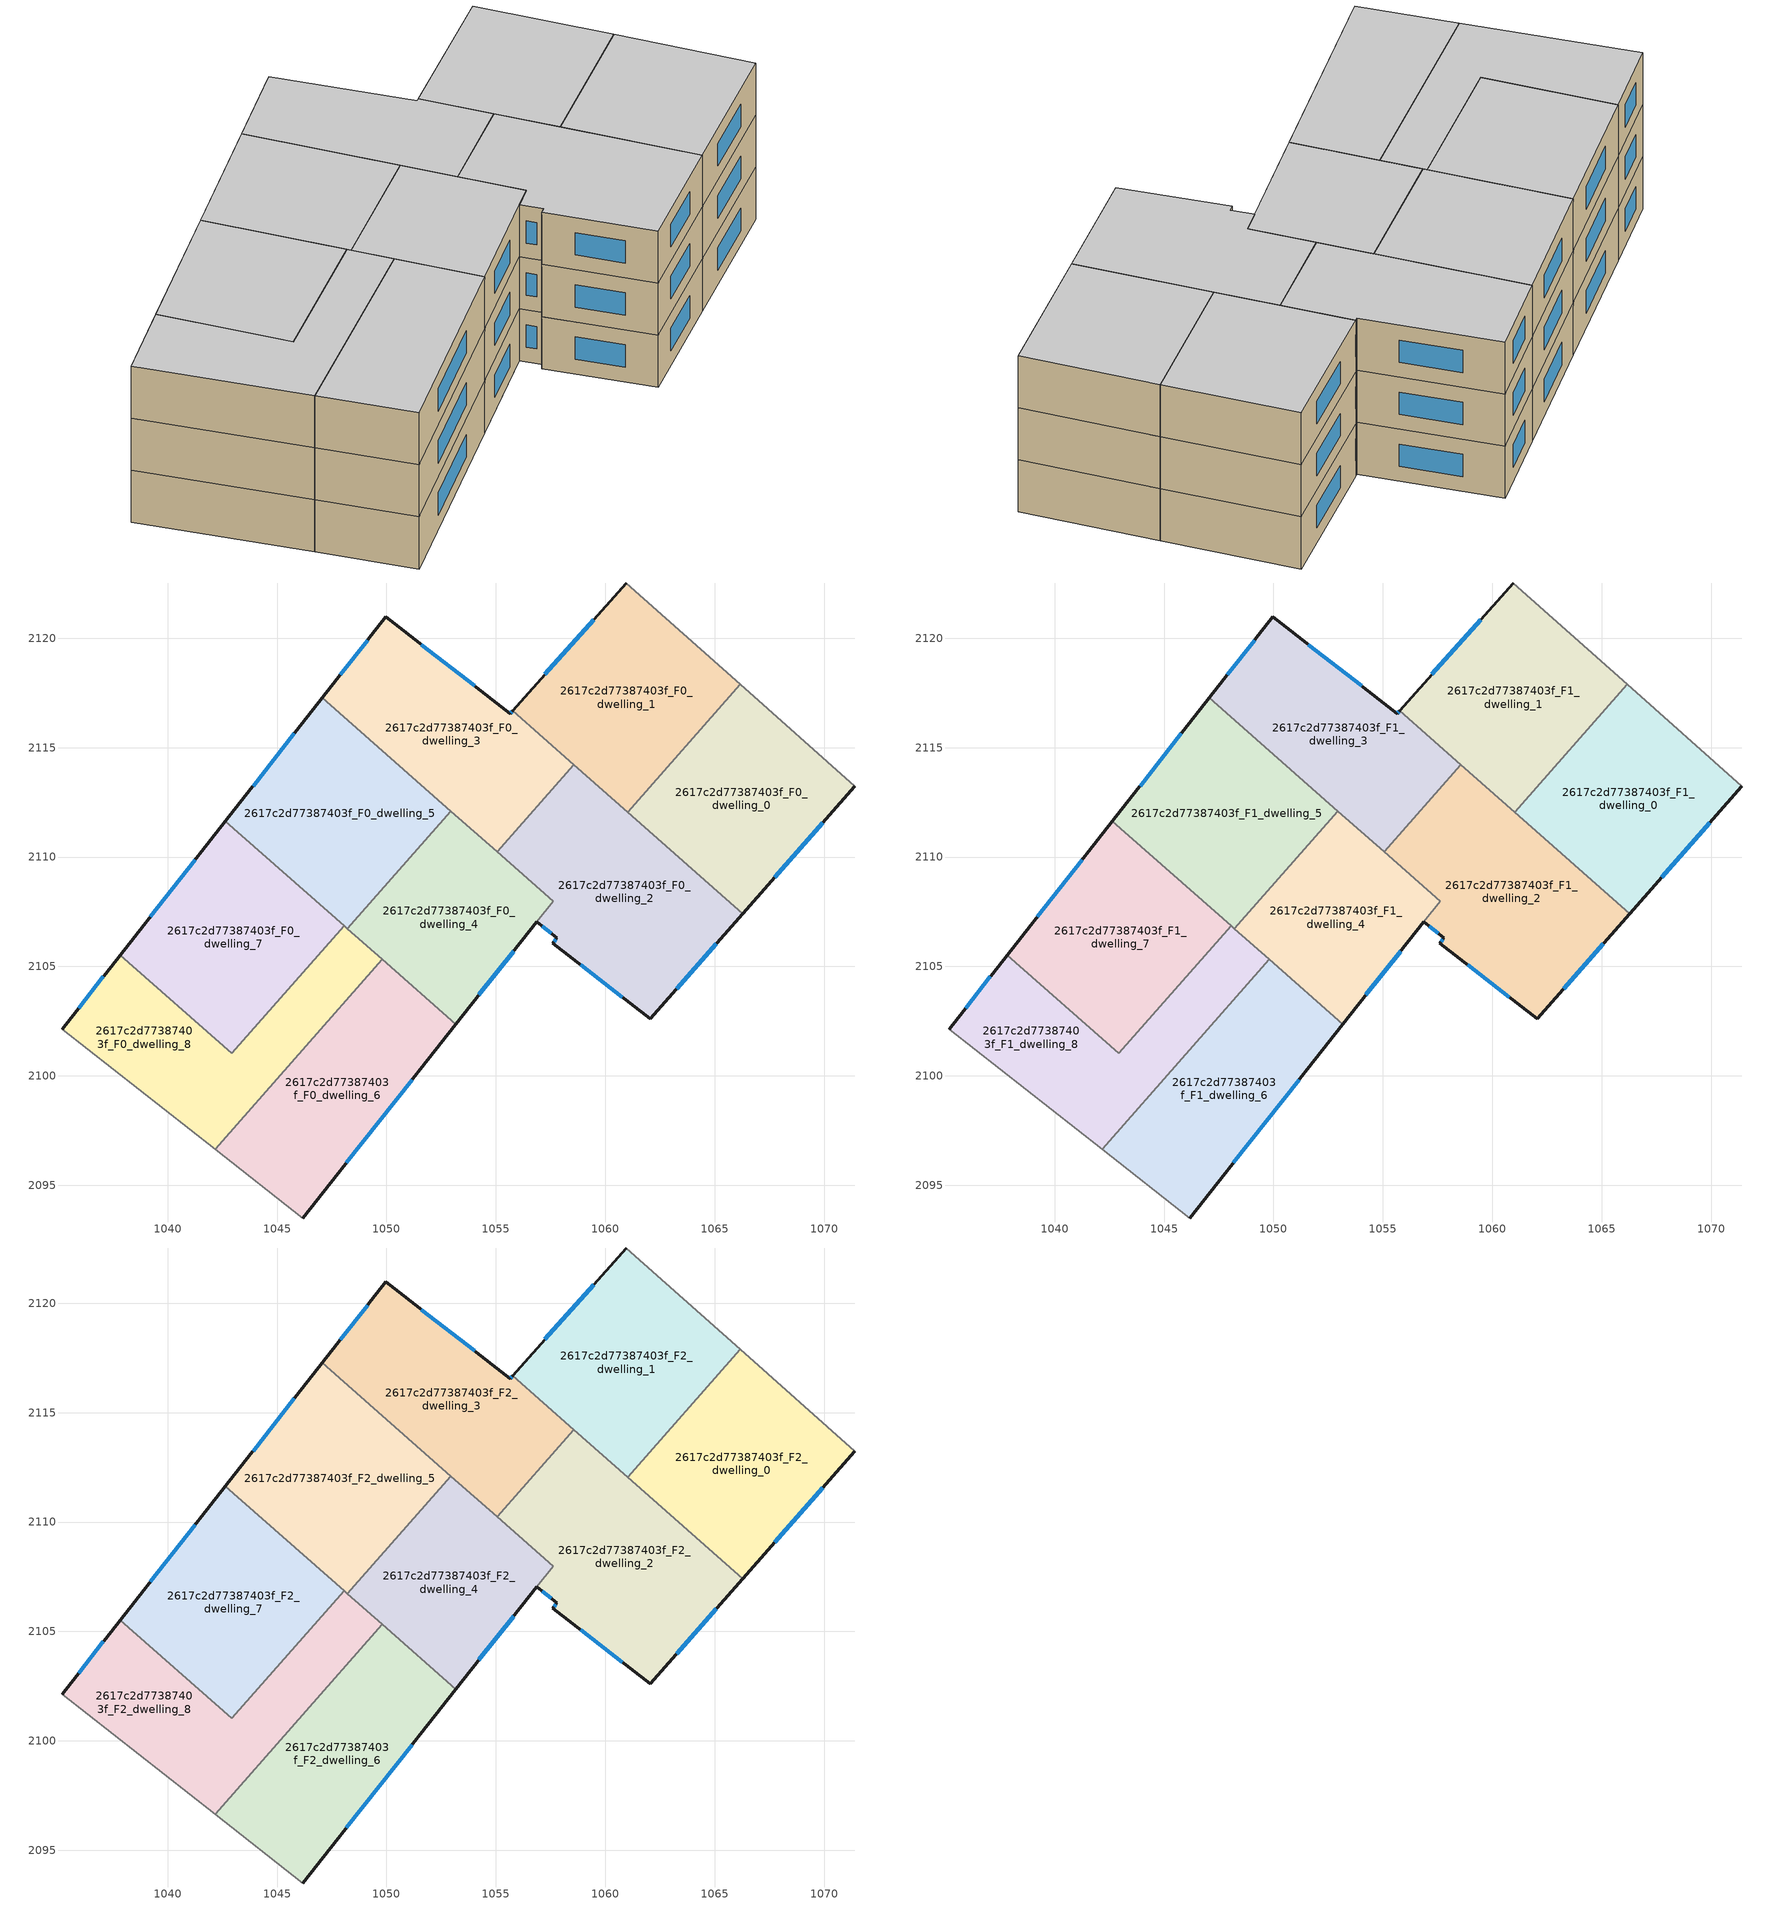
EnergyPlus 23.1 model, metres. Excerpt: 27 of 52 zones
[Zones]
2617c2d77387403f_F0_dwelling_0
 floor ground (EU_floor_Construction): 1071.41,2113.24 1066.29,2107.42 1061.02,2112.05 1066.17,2117.9 z0
 wall outside (EU_wall_Construction): 1066.29,2107.42 1071.41,2113.24 z0:3
 wall adiabatic (EU_wall_Construction): 1071.41,2113.24 1066.17,2117.9 z0:3
 wall to 2617c2d77387403f_F0_dwelling_1 (EU_wall_Construction): 1066.17,2117.9 1061.02,2112.05 z0:3
 wall to 2617c2d77387403f_F0_dwelling_2 (EU_wall_Construction): 1061.02,2112.05 1066.29,2107.42 z0:3
 window (EU_Window_Construction): 1067.75,2109.08 1069.95,2111.58 z0.86:2.14
2617c2d77387403f_F0_dwelling_1
 floor ground (EU_floor_Construction): 1066.17,2117.9 1061.02,2112.05 1055.76,2116.68 1060.95,2122.53 z0
 wall outside (EU_wall_Construction): 1060.95,2122.53 1055.76,2116.68 z0:3
 wall adiabatic (EU_wall_Construction): 1066.17,2117.9 1060.95,2122.53 z0:3
 wall to 2617c2d77387403f_F0_dwelling_3 (EU_wall_Construction): 1055.76,2116.68 1058.56,2114.21 z0:3
 wall to 2617c2d77387403f_F0_dwelling_2 (EU_wall_Construction): 1058.56,2114.21 1061.02,2112.05 z0:3
 window (EU_Window_Construction): 1059.47,2120.86 1057.24,2118.35 z0.86:2.14
2617c2d77387403f_F0_dwelling_2
 floor ground (EU_floor_Construction): 1066.29,2107.42 1062.05,2102.6 1057.6,2106.07 1057.79,2106.31 1056.87,2107.04 1057.61,2107.98 1055.06,2110.23 1058.56,2114.21 z0
 wall outside (EU_wall_Construction): 1056.87,2107.04 1057.79,2106.31 1057.6,2106.07 1062.05,2102.6 1066.29,2107.42 z0:3
 wall to 2617c2d77387403f_F0_dwelling_3 (EU_wall_Construction): 1058.56,2114.21 1055.06,2110.23 z0:3
 wall to 2617c2d77387403f_F0_dwelling_4 (EU_wall_Construction): 1055.06,2110.23 1057.61,2107.98 1056.87,2107.04 z0:3
 window (EU_Window_Construction): 1063.26,2103.98 1065.08,2106.04 / 1058.88,2105.08 1060.78,2103.59 / 1057.74,2106.24 1057.66,2106.14 / 1057.13,2106.83 1057.53,2106.51 z0.86:2.14
2617c2d77387403f_F0_dwelling_3
 floor ground (EU_floor_Construction): 1055.76,2116.68 1058.56,2114.21 1055.06,2110.23 1047.06,2117.27 1049.97,2120.98 1055.66,2116.56 z0
 wall outside (EU_wall_Construction): 1055.76,2116.68 1055.66,2116.56 1049.97,2120.98 1047.06,2117.27 z0:3
 wall to 2617c2d77387403f_F0_dwelling_5 (EU_wall_Construction): 1047.06,2117.27 1052.94,2112.1 z0:3
 wall to 2617c2d77387403f_F0_dwelling_4 (EU_wall_Construction): 1052.94,2112.1 1055.06,2110.23 z0:3
 window (EU_Window_Construction): 1049.14,2119.92 1047.89,2118.33 / 1054.03,2117.82 1051.6,2119.72 / 1055.73,2116.64 1055.69,2116.59 z0.86:2.14
2617c2d77387403f_F0_dwelling_4
 floor ground (EU_floor_Construction): 1057.61,2107.98 1053.17,2102.37 1048.21,2106.73 1052.94,2112.1 z0
 wall outside (EU_wall_Construction): 1053.17,2102.37 1056.87,2107.04 z0:3
 wall to 2617c2d77387403f_F0_dwelling_5 (EU_wall_Construction): 1052.94,2112.1 1048.21,2106.73 z0:3
 wall to 2617c2d77387403f_F0_dwelling_6 (EU_wall_Construction): 1049.81,2105.32 1053.17,2102.37 z0:3
 wall to 2617c2d77387403f_F0_dwelling_8 (EU_wall_Construction): 1048.21,2106.73 1049.81,2105.32 z0:3
 window (EU_Window_Construction): 1054.23,2103.7 1055.81,2105.7 z0.86:2.14
2617c2d77387403f_F0_dwelling_5
 floor ground (EU_floor_Construction): 1052.94,2112.1 1048.21,2106.73 1042.64,2111.64 1047.06,2117.27 z0
 wall outside (EU_wall_Construction): 1047.06,2117.27 1042.64,2111.64 z0:3
 wall to 2617c2d77387403f_F0_dwelling_7 (EU_wall_Construction): 1042.64,2111.64 1048.06,2106.86 z0:3
 wall to 2617c2d77387403f_F0_dwelling_8 (EU_wall_Construction): 1048.06,2106.86 1048.21,2106.73 z0:3
 window (EU_Window_Construction): 1045.8,2115.66 1043.9,2113.25 z0.86:2.14
2617c2d77387403f_F0_dwelling_6
 floor ground (EU_floor_Construction): 1053.17,2102.37 1046.17,2093.5 1042.17,2096.64 1049.81,2105.32 z0
 wall outside (EU_wall_Construction): 1046.17,2093.5 1053.17,2102.37 z0:3
 wall adiabatic (EU_wall_Construction): 1042.17,2096.64 1046.17,2093.5 z0:3
 wall to 2617c2d77387403f_F0_dwelling_8 (EU_wall_Construction): 1049.81,2105.32 1042.17,2096.64 z0:3
 window (EU_Window_Construction): 1048.17,2096.04 1051.17,2099.83 z0.86:2.14
2617c2d77387403f_F0_dwelling_7
 floor ground (EU_floor_Construction): 1048.06,2106.86 1042.92,2101.02 1037.82,2105.51 1042.64,2111.64 z0
 wall outside (EU_wall_Construction): 1042.64,2111.64 1037.82,2105.51 z0:3
 wall to 2617c2d77387403f_F0_dwelling_8 (EU_wall_Construction): 1037.82,2105.51 1042.92,2101.02 1048.06,2106.86 z0:3
 window (EU_Window_Construction): 1041.26,2109.89 1039.2,2107.26 z0.86:2.14
2617c2d77387403f_F0_dwelling_8
 floor ground (EU_floor_Construction): 1049.81,2105.32 1042.17,2096.64 1035.17,2102.13 1037.82,2105.51 1042.92,2101.02 1048.06,2106.86 z0
 wall outside (EU_wall_Construction): 1037.82,2105.51 1035.17,2102.13 z0:3
 wall adiabatic (EU_wall_Construction): 1035.17,2102.13 1042.17,2096.64 z0:3
 window (EU_Window_Construction): 1037.06,2104.55 1035.93,2103.1 z0.86:2.14
2617c2d77387403f_F1_dwelling_0
 floor to 2617c2d77387403f_F0_dwelling_0 (EU_floor_Construction): 1071.41,2113.24 1066.29,2107.42 1061.02,2112.05 1066.17,2117.9 z3
 wall outside (EU_wall_Construction): 1066.29,2107.42 1071.41,2113.24 z3:6
 wall adiabatic (EU_wall_Construction): 1071.41,2113.24 1066.17,2117.9 z3:6
 wall to 2617c2d77387403f_F1_dwelling_1 (EU_wall_Construction): 1066.17,2117.9 1061.02,2112.05 z3:6
 wall to 2617c2d77387403f_F1_dwelling_2 (EU_wall_Construction): 1061.02,2112.05 1066.29,2107.42 z3:6
 window (EU_Window_Construction): 1067.75,2109.08 1069.95,2111.58 z3.86:5.14
2617c2d77387403f_F1_dwelling_1
 floor to 2617c2d77387403f_F0_dwelling_1 (EU_floor_Construction): 1066.17,2117.9 1061.02,2112.05 1055.76,2116.68 1060.95,2122.53 z3
 wall outside (EU_wall_Construction): 1060.95,2122.53 1055.76,2116.68 z3:6
 wall adiabatic (EU_wall_Construction): 1066.17,2117.9 1060.95,2122.53 z3:6
 wall to 2617c2d77387403f_F1_dwelling_3 (EU_wall_Construction): 1055.76,2116.68 1058.56,2114.21 z3:6
 wall to 2617c2d77387403f_F1_dwelling_2 (EU_wall_Construction): 1058.56,2114.21 1061.02,2112.05 z3:6
 window (EU_Window_Construction): 1059.47,2120.86 1057.24,2118.35 z3.86:5.14
2617c2d77387403f_F1_dwelling_2
 floor to 2617c2d77387403f_F0_dwelling_2 (EU_floor_Construction): 1066.29,2107.42 1062.05,2102.6 1057.6,2106.07 1057.79,2106.31 1056.87,2107.04 1057.61,2107.98 1055.06,2110.23 1058.56,2114.21 z3
 wall outside (EU_wall_Construction): 1056.87,2107.04 1057.79,2106.31 1057.6,2106.07 1062.05,2102.6 1066.29,2107.42 z3:6
 wall to 2617c2d77387403f_F1_dwelling_3 (EU_wall_Construction): 1058.56,2114.21 1055.06,2110.23 z3:6
 wall to 2617c2d77387403f_F1_dwelling_4 (EU_wall_Construction): 1055.06,2110.23 1057.61,2107.98 1056.87,2107.04 z3:6
 window (EU_Window_Construction): 1063.26,2103.98 1065.08,2106.04 / 1058.88,2105.08 1060.78,2103.59 / 1057.74,2106.24 1057.66,2106.14 / 1057.13,2106.83 1057.53,2106.51 z3.86:5.14
2617c2d77387403f_F1_dwelling_3
 floor to 2617c2d77387403f_F0_dwelling_3 (EU_floor_Construction): 1055.76,2116.68 1058.56,2114.21 1055.06,2110.23 1047.06,2117.27 1049.97,2120.98 1055.66,2116.56 z3
 wall outside (EU_wall_Construction): 1055.76,2116.68 1055.66,2116.56 1049.97,2120.98 1047.06,2117.27 z3:6
 wall to 2617c2d77387403f_F1_dwelling_5 (EU_wall_Construction): 1047.06,2117.27 1052.94,2112.1 z3:6
 wall to 2617c2d77387403f_F1_dwelling_4 (EU_wall_Construction): 1052.94,2112.1 1055.06,2110.23 z3:6
 window (EU_Window_Construction): 1049.14,2119.92 1047.89,2118.33 / 1054.03,2117.82 1051.6,2119.72 / 1055.73,2116.64 1055.69,2116.59 z3.86:5.14
2617c2d77387403f_F1_dwelling_4
 floor to 2617c2d77387403f_F0_dwelling_4 (EU_floor_Construction): 1057.61,2107.98 1053.17,2102.37 1048.21,2106.73 1052.94,2112.1 z3
 wall outside (EU_wall_Construction): 1053.17,2102.37 1056.87,2107.04 z3:6
 wall to 2617c2d77387403f_F1_dwelling_5 (EU_wall_Construction): 1052.94,2112.1 1048.21,2106.73 z3:6
 wall to 2617c2d77387403f_F1_dwelling_6 (EU_wall_Construction): 1049.81,2105.32 1053.17,2102.37 z3:6
 wall to 2617c2d77387403f_F1_dwelling_8 (EU_wall_Construction): 1048.21,2106.73 1049.81,2105.32 z3:6
 window (EU_Window_Construction): 1054.23,2103.7 1055.81,2105.7 z3.86:5.14
2617c2d77387403f_F1_dwelling_5
 floor to 2617c2d77387403f_F0_dwelling_5 (EU_floor_Construction): 1052.94,2112.1 1048.21,2106.73 1042.64,2111.64 1047.06,2117.27 z3
 wall outside (EU_wall_Construction): 1047.06,2117.27 1042.64,2111.64 z3:6
 wall to 2617c2d77387403f_F1_dwelling_7 (EU_wall_Construction): 1042.64,2111.64 1048.06,2106.86 z3:6
 wall to 2617c2d77387403f_F1_dwelling_8 (EU_wall_Construction): 1048.06,2106.86 1048.21,2106.73 z3:6
 window (EU_Window_Construction): 1045.8,2115.66 1043.9,2113.25 z3.86:5.14
2617c2d77387403f_F1_dwelling_6
 floor to 2617c2d77387403f_F0_dwelling_6 (EU_floor_Construction): 1053.17,2102.37 1046.17,2093.5 1042.17,2096.64 1049.81,2105.32 z3
 wall outside (EU_wall_Construction): 1046.17,2093.5 1053.17,2102.37 z3:6
 wall adiabatic (EU_wall_Construction): 1042.17,2096.64 1046.17,2093.5 z3:6
 wall to 2617c2d77387403f_F1_dwelling_8 (EU_wall_Construction): 1049.81,2105.32 1042.17,2096.64 z3:6
 window (EU_Window_Construction): 1048.17,2096.04 1051.17,2099.83 z3.86:5.14
2617c2d77387403f_F1_dwelling_7
 floor to 2617c2d77387403f_F0_dwelling_7 (EU_floor_Construction): 1048.06,2106.86 1042.92,2101.02 1037.82,2105.51 1042.64,2111.64 z3
 wall outside (EU_wall_Construction): 1042.64,2111.64 1037.82,2105.51 z3:6
 wall to 2617c2d77387403f_F1_dwelling_8 (EU_wall_Construction): 1037.82,2105.51 1042.92,2101.02 1048.06,2106.86 z3:6
 window (EU_Window_Construction): 1041.26,2109.89 1039.2,2107.26 z3.86:5.14
2617c2d77387403f_F1_dwelling_8
 floor to 2617c2d77387403f_F0_dwelling_8 (EU_floor_Construction): 1049.81,2105.32 1042.17,2096.64 1035.17,2102.13 1037.82,2105.51 1042.92,2101.02 1048.06,2106.86 z3
 wall outside (EU_wall_Construction): 1037.82,2105.51 1035.17,2102.13 z3:6
 wall adiabatic (EU_wall_Construction): 1035.17,2102.13 1042.17,2096.64 z3:6
 window (EU_Window_Construction): 1037.06,2104.55 1035.93,2103.1 z3.86:5.14
2617c2d77387403f_F2_dwelling_0
 floor to 2617c2d77387403f_F1_dwelling_0 (EU_floor_Construction): 1071.41,2113.24 1066.29,2107.42 1061.02,2112.05 1066.17,2117.9 z6
 wall outside (EU_wall_Construction): 1066.29,2107.42 1071.41,2113.24 z6:9
 wall adiabatic (EU_wall_Construction): 1071.41,2113.24 1066.17,2117.9 z6:9
 wall to 2617c2d77387403f_F2_dwelling_1 (EU_wall_Construction): 1066.17,2117.9 1061.02,2112.05 z6:9
 wall to 2617c2d77387403f_F2_dwelling_2 (EU_wall_Construction): 1061.02,2112.05 1066.29,2107.42 z6:9
 window (EU_Window_Construction): 1067.75,2109.08 1069.95,2111.58 z6.86:8.14
 ceiling to 2617c2d77387403f_F3_dwelling_0 (EU_floor_Construction): 1066.29,2107.42 1071.41,2113.24 1066.17,2117.9 1061.02,2112.05 z9
2617c2d77387403f_F2_dwelling_1
 floor to 2617c2d77387403f_F1_dwelling_1 (EU_floor_Construction): 1066.17,2117.9 1061.02,2112.05 1055.76,2116.68 1060.95,2122.53 z6
 wall outside (EU_wall_Construction): 1060.95,2122.53 1055.76,2116.68 z6:9
 wall adiabatic (EU_wall_Construction): 1066.17,2117.9 1060.95,2122.53 z6:9
 wall to 2617c2d77387403f_F2_dwelling_3 (EU_wall_Construction): 1055.76,2116.68 1058.56,2114.21 z6:9
 wall to 2617c2d77387403f_F2_dwelling_2 (EU_wall_Construction): 1058.56,2114.21 1061.02,2112.05 z6:9
 window (EU_Window_Construction): 1059.47,2120.86 1057.24,2118.35 z6.86:8.14
 ceiling to 2617c2d77387403f_F3_dwelling_1 (EU_floor_Construction): 1061.02,2112.05 1066.17,2117.9 1060.95,2122.53 1055.76,2116.68 z9
2617c2d77387403f_F2_dwelling_2
 floor to 2617c2d77387403f_F1_dwelling_2 (EU_floor_Construction): 1066.29,2107.42 1062.05,2102.6 1057.6,2106.07 1057.79,2106.31 1056.87,2107.04 1057.61,2107.98 1055.06,2110.23 1058.56,2114.21 z6
 wall outside (EU_wall_Construction): 1056.87,2107.04 1057.79,2106.31 1057.6,2106.07 1062.05,2102.6 1066.29,2107.42 z6:9
 wall to 2617c2d77387403f_F2_dwelling_3 (EU_wall_Construction): 1058.56,2114.21 1055.06,2110.23 z6:9
 wall to 2617c2d77387403f_F2_dwelling_4 (EU_wall_Construction): 1055.06,2110.23 1057.61,2107.98 1056.87,2107.04 z6:9
 window (EU_Window_Construction): 1063.26,2103.98 1065.08,2106.04 / 1058.88,2105.08 1060.78,2103.59 / 1057.74,2106.24 1057.66,2106.14 / 1057.13,2106.83 1057.53,2106.51 z6.86:8.14
 ceiling to 2617c2d77387403f_F3_dwelling_2 (EU_floor_Construction): 1062.05,2102.6 1066.29,2107.42 1058.56,2114.21 1055.06,2110.23 1057.61,2107.98 1056.87,2107.04 1057.79,2106.31 1057.6,2106.07 z9
2617c2d77387403f_F2_dwelling_3
 floor to 2617c2d77387403f_F1_dwelling_3 (EU_floor_Construction): 1055.76,2116.68 1058.56,2114.21 1055.06,2110.23 1047.06,2117.27 1049.97,2120.98 1055.66,2116.56 z6
 wall outside (EU_wall_Construction): 1055.76,2116.68 1055.66,2116.56 1049.97,2120.98 1047.06,2117.27 z6:9
 wall to 2617c2d77387403f_F2_dwelling_5 (EU_wall_Construction): 1047.06,2117.27 1052.94,2112.1 z6:9
 wall to 2617c2d77387403f_F2_dwelling_4 (EU_wall_Construction): 1052.94,2112.1 1055.06,2110.23 z6:9
 window (EU_Window_Construction): 1049.14,2119.92 1047.89,2118.33 / 1054.03,2117.82 1051.6,2119.72 / 1055.73,2116.64 1055.69,2116.59 z6.86:8.14
 ceiling to 2617c2d77387403f_F3_dwelling_3 (EU_floor_Construction): 1055.06,2110.23 1058.56,2114.21 1055.76,2116.68 1055.66,2116.56 1049.97,2120.98 1047.06,2117.27 z9
2617c2d77387403f_F2_dwelling_4
 floor to 2617c2d77387403f_F1_dwelling_4 (EU_floor_Construction): 1057.61,2107.98 1053.17,2102.37 1048.21,2106.73 1052.94,2112.1 z6
 wall outside (EU_wall_Construction): 1053.17,2102.37 1056.87,2107.04 z6:9
 wall to 2617c2d77387403f_F2_dwelling_5 (EU_wall_Construction): 1052.94,2112.1 1048.21,2106.73 z6:9
 wall to 2617c2d77387403f_F2_dwelling_6 (EU_wall_Construction): 1049.81,2105.32 1053.17,2102.37 z6:9
 wall to 2617c2d77387403f_F2_dwelling_8 (EU_wall_Construction): 1048.21,2106.73 1049.81,2105.32 z6:9
 window (EU_Window_Construction): 1054.23,2103.7 1055.81,2105.7 z6.86:8.14
 ceiling to 2617c2d77387403f_F3_dwelling_4 (EU_floor_Construction): 1053.17,2102.37 1057.61,2107.98 1052.94,2112.1 1048.21,2106.73 z9
2617c2d77387403f_F2_dwelling_5
 floor to 2617c2d77387403f_F1_dwelling_5 (EU_floor_Construction): 1052.94,2112.1 1048.21,2106.73 1042.64,2111.64 1047.06,2117.27 z6
 wall outside (EU_wall_Construction): 1047.06,2117.27 1042.64,2111.64 z6:9
 wall to 2617c2d77387403f_F2_dwelling_7 (EU_wall_Construction): 1042.64,2111.64 1048.06,2106.86 z6:9
 wall to 2617c2d77387403f_F2_dwelling_8 (EU_wall_Construction): 1048.06,2106.86 1048.21,2106.73 z6:9
 window (EU_Window_Construction): 1045.8,2115.66 1043.9,2113.25 z6.86:8.14
 ceiling to 2617c2d77387403f_F3_dwelling_5 (EU_floor_Construction): 1048.21,2106.73 1052.94,2112.1 1047.06,2117.27 1042.64,2111.64 z9
2617c2d77387403f_F2_dwelling_6
 floor to 2617c2d77387403f_F1_dwelling_6 (EU_floor_Construction): 1053.17,2102.37 1046.17,2093.5 1042.17,2096.64 1049.81,2105.32 z6
 wall outside (EU_wall_Construction): 1046.17,2093.5 1053.17,2102.37 z6:9
 wall adiabatic (EU_wall_Construction): 1042.17,2096.64 1046.17,2093.5 z6:9
 wall to 2617c2d77387403f_F2_dwelling_8 (EU_wall_Construction): 1049.81,2105.32 1042.17,2096.64 z6:9
 window (EU_Window_Construction): 1048.17,2096.04 1051.17,2099.83 z6.86:8.14
 ceiling to 2617c2d77387403f_F3_dwelling_6 (EU_floor_Construction): 1046.17,2093.5 1053.17,2102.37 1049.81,2105.32 1042.17,2096.64 z9
2617c2d77387403f_F2_dwelling_7
 floor to 2617c2d77387403f_F1_dwelling_7 (EU_floor_Construction): 1048.06,2106.86 1042.92,2101.02 1037.82,2105.51 1042.64,2111.64 z6
 wall outside (EU_wall_Construction): 1042.64,2111.64 1037.82,2105.51 z6:9
 wall to 2617c2d77387403f_F2_dwelling_8 (EU_wall_Construction): 1037.82,2105.51 1042.92,2101.02 1048.06,2106.86 z6:9
 window (EU_Window_Construction): 1041.26,2109.89 1039.2,2107.26 z6.86:8.14
 ceiling to 2617c2d77387403f_F3_dwelling_7 (EU_floor_Construction): 1042.92,2101.02 1048.06,2106.86 1042.64,2111.64 1037.82,2105.51 z9
2617c2d77387403f_F2_dwelling_8
 floor to 2617c2d77387403f_F1_dwelling_8 (EU_floor_Construction): 1049.81,2105.32 1042.17,2096.64 1035.17,2102.13 1037.82,2105.51 1042.92,2101.02 1048.06,2106.86 z6
 wall outside (EU_wall_Construction): 1037.82,2105.51 1035.17,2102.13 z6:9
 wall adiabatic (EU_wall_Construction): 1035.17,2102.13 1042.17,2096.64 z6:9
 window (EU_Window_Construction): 1037.06,2104.55 1035.93,2103.1 z6.86:8.14
 ceiling to 2617c2d77387403f_F3_dwelling_8 (EU_floor_Construction): 1042.17,2096.64 1049.81,2105.32 1048.06,2106.86 1042.92,2101.02 1037.82,2105.51 1035.17,2102.13 z9
[Building]
EU S2 Campaign: North Axis=0; Terrain=City; Solar Distribution=FullExterior
[Site:Location]
Helsinki-Vantaa.AP: Latitude=60.317; Longitude=24.963; Time Zone=2; Elevation=54.6
[SizingPeriod:WeatherFileDays]
AnnualSizingPeriod: Begin Month=1; Begin Day of Month=1; End Month=12; End Day of Month=31; Day of Week for Start Day=Monday; Use Weather File Daylight Saving Period=No; Use Weather File Rain and Snow Indicators=No
[MATERIAL]
EU_InternalMass_Material: Roughness=MediumRough; Thickness=0.1; Conductivity=1; Density=1800; Specific Heat=900; Thermal Absorptance=0.9; Solar Absorptance=0.7; Visible Absorptance=0.7
[MATERIAL:NOMASS] Roughness=MediumRough; Thermal Absorptance=0.9; Solar Absorptance=0.7; Visible Absorptance=0.7
Name | Thermal Resistance
EU_wall_NoMass | 1.10183
EU_floor_NoMass | 1.70606
[WINDOWMATERIAL:SIMPLEGLAZINGSYSTEM]
EU_Window_SimpleGlazing: UFactor=3.11035; Solar Heat Gain Coefficient=0.8; Visible Transmittance=0.8
[CONSTRUCTION]
EU_wall_Construction: EU_wall_NoMass
EU_floor_Construction: EU_floor_NoMass
EU_Window_Construction: EU_Window_SimpleGlazing
EU_InternalMass_Construction: EU_InternalMass_Material
[ZONE] Type=1; Multiplier=1; Ceiling Height=autocalculate; Floor Area=autocalculate; Part of Total Floor Area=Yes
Name | Volume
2617c2d77387403f_F0_dwelling_0; 2617c2d77387403f_F1_dwelling_0; 2617c2d77387403f_F2_dwelling_0; 2617c2d77387403f_F0_dwelling_8; 2617c2d77387403f_F1_dwelling_8; 2617c2d77387403f_F2_dwelling_8 | 163.655
2617c2d77387403f_F0_dwelling_1; 2617c2d77387403f_F1_dwelling_1; 2617c2d77387403f_F2_dwelling_1 | 163.644
2617c2d77387403f_F0_dwelling_2; 2617c2d77387403f_F1_dwelling_2; 2617c2d77387403f_F2_dwelling_2 | 189.54
2617c2d77387403f_F0_dwelling_3; 2617c2d77387403f_F1_dwelling_3; 2617c2d77387403f_F2_dwelling_3 | 163.68
2617c2d77387403f_F0_dwelling_4; 2617c2d77387403f_F1_dwelling_4; 2617c2d77387403f_F2_dwelling_4 | 137.78
2617c2d77387403f_F0_dwelling_5; 2617c2d77387403f_F1_dwelling_5; 2617c2d77387403f_F2_dwelling_5 | 163.657
2617c2d77387403f_F0_dwelling_6; 2617c2d77387403f_F1_dwelling_6; 2617c2d77387403f_F2_dwelling_6 | 163.667
2617c2d77387403f_F0_dwelling_7; 2617c2d77387403f_F1_dwelling_7; 2617c2d77387403f_F2_dwelling_7 | 163.646
[INTERNALMASS] Construction=EU_InternalMass_Construction
Name | Zone or ZoneList | Surface Area
2617c2d77387403f_F0_dwelling_0_EU_InternalMass | 2617c2d77387403f_F0_dwelling_0 | 54.5533
2617c2d77387403f_F0_dwelling_1_EU_InternalMass | 2617c2d77387403f_F0_dwelling_1 | 54.5495
2617c2d77387403f_F0_dwelling_2_EU_InternalMass | 2617c2d77387403f_F0_dwelling_2 | 63.182
2617c2d77387403f_F0_dwelling_3_EU_InternalMass | 2617c2d77387403f_F0_dwelling_3 | 54.5608
2617c2d77387403f_F0_dwelling_4_EU_InternalMass | 2617c2d77387403f_F0_dwelling_4 | 45.9238
2617c2d77387403f_F0_dwelling_5_EU_InternalMass | 2617c2d77387403f_F0_dwelling_5 | 54.5521
2617c2d77387403f_F0_dwelling_6_EU_InternalMass | 2617c2d77387403f_F0_dwelling_6 | 54.5574
2617c2d77387403f_F0_dwelling_7_EU_InternalMass | 2617c2d77387403f_F0_dwelling_7 | 54.5488
2617c2d77387403f_F0_dwelling_8_EU_InternalMass | 2617c2d77387403f_F0_dwelling_8 | 54.5518
2617c2d77387403f_F1_dwelling_0_EU_InternalMass | 2617c2d77387403f_F1_dwelling_0 | 54.5533
2617c2d77387403f_F1_dwelling_1_EU_InternalMass | 2617c2d77387403f_F1_dwelling_1 | 54.5495
2617c2d77387403f_F1_dwelling_2_EU_InternalMass | 2617c2d77387403f_F1_dwelling_2 | 63.182
2617c2d77387403f_F1_dwelling_3_EU_InternalMass | 2617c2d77387403f_F1_dwelling_3 | 54.5608
2617c2d77387403f_F1_dwelling_4_EU_InternalMass | 2617c2d77387403f_F1_dwelling_4 | 45.9238
2617c2d77387403f_F1_dwelling_5_EU_InternalMass | 2617c2d77387403f_F1_dwelling_5 | 54.5521
2617c2d77387403f_F1_dwelling_6_EU_InternalMass | 2617c2d77387403f_F1_dwelling_6 | 54.5574
2617c2d77387403f_F1_dwelling_7_EU_InternalMass | 2617c2d77387403f_F1_dwelling_7 | 54.5488
2617c2d77387403f_F1_dwelling_8_EU_InternalMass | 2617c2d77387403f_F1_dwelling_8 | 54.5518
2617c2d77387403f_F2_dwelling_0_EU_InternalMass | 2617c2d77387403f_F2_dwelling_0 | 54.5533
2617c2d77387403f_F2_dwelling_1_EU_InternalMass | 2617c2d77387403f_F2_dwelling_1 | 54.5495
2617c2d77387403f_F2_dwelling_2_EU_InternalMass | 2617c2d77387403f_F2_dwelling_2 | 63.182
2617c2d77387403f_F2_dwelling_3_EU_InternalMass | 2617c2d77387403f_F2_dwelling_3 | 54.5608
2617c2d77387403f_F2_dwelling_4_EU_InternalMass | 2617c2d77387403f_F2_dwelling_4 | 45.9238
2617c2d77387403f_F2_dwelling_5_EU_InternalMass | 2617c2d77387403f_F2_dwelling_5 | 54.5521
2617c2d77387403f_F2_dwelling_6_EU_InternalMass | 2617c2d77387403f_F2_dwelling_6 | 54.5574
2617c2d77387403f_F2_dwelling_7_EU_InternalMass | 2617c2d77387403f_F2_dwelling_7 | 54.5488
2617c2d77387403f_F2_dwelling_8_EU_InternalMass | 2617c2d77387403f_F2_dwelling_8 | 54.5518
[OTHEREQUIPMENT] Fuel Type=Electricity; Design Level Calculation Method=Watts/Area; Power per Zone Floor Area=1; Fraction Latent=0; Fraction Radiant=0; Fraction Lost=0; Carbon Dioxide Generation Rate=0; EndUse Subcategory=EU_Step8_InternalGains
Name | Zone or ZoneList or Space or SpaceList | Schedule
EU_Step8_InternalGain_2617c2d77387403f_F0_dwelling_0_f000 | 2617c2d77387403f_F0_dwelling_0 | EU_Step8_GainSchedule_2617c2d77387403f_F0_dwelling_0_f000
EU_Step8_InternalGain_2617c2d77387403f_F0_dwelling_1_f000 | 2617c2d77387403f_F0_dwelling_1 | EU_Step8_GainSchedule_2617c2d77387403f_F0_dwelling_1_f000
EU_Step8_InternalGain_2617c2d77387403f_F0_dwelling_2_f000 | 2617c2d77387403f_F0_dwelling_2 | EU_Step8_GainSchedule_2617c2d77387403f_F0_dwelling_2_f000
EU_Step8_InternalGain_2617c2d77387403f_F0_dwelling_3_f000 | 2617c2d77387403f_F0_dwelling_3 | EU_Step8_GainSchedule_2617c2d77387403f_F0_dwelling_3_f000
EU_Step8_InternalGain_2617c2d77387403f_F0_dwelling_4_f000 | 2617c2d77387403f_F0_dwelling_4 | EU_Step8_GainSchedule_2617c2d77387403f_F0_dwelling_4_f000
EU_Step8_InternalGain_2617c2d77387403f_F0_dwelling_5_f000 | 2617c2d77387403f_F0_dwelling_5 | EU_Step8_GainSchedule_2617c2d77387403f_F0_dwelling_5_f000
EU_Step8_InternalGain_2617c2d77387403f_F0_dwelling_6_f000 | 2617c2d77387403f_F0_dwelling_6 | EU_Step8_GainSchedule_2617c2d77387403f_F0_dwelling_6_f000
EU_Step8_InternalGain_2617c2d77387403f_F0_dwelling_7_f000 | 2617c2d77387403f_F0_dwelling_7 | EU_Step8_GainSchedule_2617c2d77387403f_F0_dwelling_7_f000
EU_Step8_InternalGain_2617c2d77387403f_F0_dwelling_8_f000 | 2617c2d77387403f_F0_dwelling_8 | EU_Step8_GainSchedule_2617c2d77387403f_F0_dwelling_8_f000
EU_Step8_InternalGain_2617c2d77387403f_F1_dwelling_0_f000 | 2617c2d77387403f_F1_dwelling_0 | EU_Step8_GainSchedule_2617c2d77387403f_F1_dwelling_0_f000
EU_Step8_InternalGain_2617c2d77387403f_F1_dwelling_1_f000 | 2617c2d77387403f_F1_dwelling_1 | EU_Step8_GainSchedule_2617c2d77387403f_F1_dwelling_1_f000
EU_Step8_InternalGain_2617c2d77387403f_F1_dwelling_2_f000 | 2617c2d77387403f_F1_dwelling_2 | EU_Step8_GainSchedule_2617c2d77387403f_F1_dwelling_2_f000
EU_Step8_InternalGain_2617c2d77387403f_F1_dwelling_3_f000 | 2617c2d77387403f_F1_dwelling_3 | EU_Step8_GainSchedule_2617c2d77387403f_F1_dwelling_3_f000
EU_Step8_InternalGain_2617c2d77387403f_F1_dwelling_4_f000 | 2617c2d77387403f_F1_dwelling_4 | EU_Step8_GainSchedule_2617c2d77387403f_F1_dwelling_4_f000
EU_Step8_InternalGain_2617c2d77387403f_F1_dwelling_5_f000 | 2617c2d77387403f_F1_dwelling_5 | EU_Step8_GainSchedule_2617c2d77387403f_F1_dwelling_5_f000
EU_Step8_InternalGain_2617c2d77387403f_F1_dwelling_6_f000 | 2617c2d77387403f_F1_dwelling_6 | EU_Step8_GainSchedule_2617c2d77387403f_F1_dwelling_6_f000
EU_Step8_InternalGain_2617c2d77387403f_F1_dwelling_7_f000 | 2617c2d77387403f_F1_dwelling_7 | EU_Step8_GainSchedule_2617c2d77387403f_F1_dwelling_7_f000
EU_Step8_InternalGain_2617c2d77387403f_F1_dwelling_8_f000 | 2617c2d77387403f_F1_dwelling_8 | EU_Step8_GainSchedule_2617c2d77387403f_F1_dwelling_8_f000
EU_Step8_InternalGain_2617c2d77387403f_F2_dwelling_0_f000 | 2617c2d77387403f_F2_dwelling_0 | EU_Step8_GainSchedule_2617c2d77387403f_F2_dwelling_0_f000
EU_Step8_InternalGain_2617c2d77387403f_F2_dwelling_1_f000 | 2617c2d77387403f_F2_dwelling_1 | EU_Step8_GainSchedule_2617c2d77387403f_F2_dwelling_1_f000
EU_Step8_InternalGain_2617c2d77387403f_F2_dwelling_2_f000 | 2617c2d77387403f_F2_dwelling_2 | EU_Step8_GainSchedule_2617c2d77387403f_F2_dwelling_2_f000
EU_Step8_InternalGain_2617c2d77387403f_F2_dwelling_3_f000 | 2617c2d77387403f_F2_dwelling_3 | EU_Step8_GainSchedule_2617c2d77387403f_F2_dwelling_3_f000
EU_Step8_InternalGain_2617c2d77387403f_F2_dwelling_4_f000 | 2617c2d77387403f_F2_dwelling_4 | EU_Step8_GainSchedule_2617c2d77387403f_F2_dwelling_4_f000
EU_Step8_InternalGain_2617c2d77387403f_F2_dwelling_5_f000 | 2617c2d77387403f_F2_dwelling_5 | EU_Step8_GainSchedule_2617c2d77387403f_F2_dwelling_5_f000
EU_Step8_InternalGain_2617c2d77387403f_F2_dwelling_6_f000 | 2617c2d77387403f_F2_dwelling_6 | EU_Step8_GainSchedule_2617c2d77387403f_F2_dwelling_6_f000
EU_Step8_InternalGain_2617c2d77387403f_F2_dwelling_7_f000 | 2617c2d77387403f_F2_dwelling_7 | EU_Step8_GainSchedule_2617c2d77387403f_F2_dwelling_7_f000
EU_Step8_InternalGain_2617c2d77387403f_F2_dwelling_8_f000 | 2617c2d77387403f_F2_dwelling_8 | EU_Step8_GainSchedule_2617c2d77387403f_F2_dwelling_8_f000
[ZONEVENTILATION:DESIGNFLOWRATE] Schedule=EU_AlwaysOn; Design Flow Rate Calculation Method=AirChanges/Hour; Air Changes per Hour=0.756316; Ventilation Type=Natural; Fan Pressure Rise=0; Fan Total Efficiency=1; Constant Term Coefficient=1; Temperature Term Coefficient=0; Velocity Term Coefficient=0; Velocity Squared Term Coefficient=0; Minimum Indoor Temperature=-100; Maximum Indoor Temperature=100; Delta Temperature=-100; Minimum Outdoor Temperature=-100; Maximum Outdoor Temperature=100; Maximum Wind Speed=40
Name | Zone or ZoneList or Space or SpaceList
EU_ConstantAir_2617c2d77387403f_F0_dwelling_0 | 2617c2d77387403f_F0_dwelling_0
EU_ConstantAir_2617c2d77387403f_F0_dwelling_1 | 2617c2d77387403f_F0_dwelling_1
EU_ConstantAir_2617c2d77387403f_F0_dwelling_2 | 2617c2d77387403f_F0_dwelling_2
EU_ConstantAir_2617c2d77387403f_F0_dwelling_3 | 2617c2d77387403f_F0_dwelling_3
EU_ConstantAir_2617c2d77387403f_F0_dwelling_4 | 2617c2d77387403f_F0_dwelling_4
EU_ConstantAir_2617c2d77387403f_F0_dwelling_5 | 2617c2d77387403f_F0_dwelling_5
EU_ConstantAir_2617c2d77387403f_F0_dwelling_6 | 2617c2d77387403f_F0_dwelling_6
EU_ConstantAir_2617c2d77387403f_F0_dwelling_7 | 2617c2d77387403f_F0_dwelling_7
EU_ConstantAir_2617c2d77387403f_F0_dwelling_8 | 2617c2d77387403f_F0_dwelling_8
EU_ConstantAir_2617c2d77387403f_F1_dwelling_0 | 2617c2d77387403f_F1_dwelling_0
EU_ConstantAir_2617c2d77387403f_F1_dwelling_1 | 2617c2d77387403f_F1_dwelling_1
EU_ConstantAir_2617c2d77387403f_F1_dwelling_2 | 2617c2d77387403f_F1_dwelling_2
EU_ConstantAir_2617c2d77387403f_F1_dwelling_3 | 2617c2d77387403f_F1_dwelling_3
EU_ConstantAir_2617c2d77387403f_F1_dwelling_4 | 2617c2d77387403f_F1_dwelling_4
EU_ConstantAir_2617c2d77387403f_F1_dwelling_5 | 2617c2d77387403f_F1_dwelling_5
EU_ConstantAir_2617c2d77387403f_F1_dwelling_6 | 2617c2d77387403f_F1_dwelling_6
EU_ConstantAir_2617c2d77387403f_F1_dwelling_7 | 2617c2d77387403f_F1_dwelling_7
EU_ConstantAir_2617c2d77387403f_F1_dwelling_8 | 2617c2d77387403f_F1_dwelling_8
EU_ConstantAir_2617c2d77387403f_F2_dwelling_0 | 2617c2d77387403f_F2_dwelling_0
EU_ConstantAir_2617c2d77387403f_F2_dwelling_1 | 2617c2d77387403f_F2_dwelling_1
EU_ConstantAir_2617c2d77387403f_F2_dwelling_2 | 2617c2d77387403f_F2_dwelling_2
EU_ConstantAir_2617c2d77387403f_F2_dwelling_3 | 2617c2d77387403f_F2_dwelling_3
EU_ConstantAir_2617c2d77387403f_F2_dwelling_4 | 2617c2d77387403f_F2_dwelling_4
EU_ConstantAir_2617c2d77387403f_F2_dwelling_5 | 2617c2d77387403f_F2_dwelling_5
EU_ConstantAir_2617c2d77387403f_F2_dwelling_6 | 2617c2d77387403f_F2_dwelling_6
EU_ConstantAir_2617c2d77387403f_F2_dwelling_7 | 2617c2d77387403f_F2_dwelling_7
EU_ConstantAir_2617c2d77387403f_F2_dwelling_8 | 2617c2d77387403f_F2_dwelling_8
[HVACTEMPLATE:THERMOSTAT] Constant Heating Setpoint=20; Constant Cooling Setpoint=50
EU_HeatOnly_2617c2d77387403f_F0_dwelling_0; EU_HeatOnly_2617c2d77387403f_F0_dwelling_1; EU_HeatOnly_2617c2d77387403f_F0_dwelling_2; EU_HeatOnly_2617c2d77387403f_F0_dwelling_3; EU_HeatOnly_2617c2d77387403f_F0_dwelling_4; EU_HeatOnly_2617c2d77387403f_F0_dwelling_5; EU_HeatOnly_2617c2d77387403f_F0_dwelling_6; EU_HeatOnly_2617c2d77387403f_F0_dwelling_7; EU_HeatOnly_2617c2d77387403f_F0_dwelling_8; EU_HeatOnly_2617c2d77387403f_F1_dwelling_0; EU_HeatOnly_2617c2d77387403f_F1_dwelling_1; EU_HeatOnly_2617c2d77387403f_F1_dwelling_2; EU_HeatOnly_2617c2d77387403f_F1_dwelling_3; EU_HeatOnly_2617c2d77387403f_F1_dwelling_4; EU_HeatOnly_2617c2d77387403f_F1_dwelling_5; EU_HeatOnly_2617c2d77387403f_F1_dwelling_6; EU_HeatOnly_2617c2d77387403f_F1_dwelling_7; EU_HeatOnly_2617c2d77387403f_F1_dwelling_8; EU_HeatOnly_2617c2d77387403f_F2_dwelling_0; EU_HeatOnly_2617c2d77387403f_F2_dwelling_1; EU_HeatOnly_2617c2d77387403f_F2_dwelling_2; EU_HeatOnly_2617c2d77387403f_F2_dwelling_3; EU_HeatOnly_2617c2d77387403f_F2_dwelling_4; EU_HeatOnly_2617c2d77387403f_F2_dwelling_5; EU_HeatOnly_2617c2d77387403f_F2_dwelling_6; EU_HeatOnly_2617c2d77387403f_F2_dwelling_7; EU_HeatOnly_2617c2d77387403f_F2_dwelling_8; EU_HeatOnly_2617c2d77387403f_F3_dwelling_0; EU_HeatOnly_2617c2d77387403f_F3_dwelling_1; EU_HeatOnly_2617c2d77387403f_F3_dwelling_2; EU_HeatOnly_2617c2d77387403f_F3_dwelling_3; EU_HeatOnly_2617c2d77387403f_F3_dwelling_4; EU_HeatOnly_2617c2d77387403f_F3_dwelling_5; EU_HeatOnly_2617c2d77387403f_F3_dwelling_6; EU_HeatOnly_2617c2d77387403f_F3_dwelling_7; EU_HeatOnly_2617c2d77387403f_F3_dwelling_8; EU_HeatOnly_2617c2d77387403f_F4_dwelling_0; EU_HeatOnly_2617c2d77387403f_F4_dwelling_1; EU_HeatOnly_2617c2d77387403f_F4_dwelling_2; EU_HeatOnly_2617c2d77387403f_F4_dwelling_3; EU_HeatOnly_2617c2d77387403f_F4_dwelling_4; EU_HeatOnly_2617c2d77387403f_F4_dwelling_5; EU_HeatOnly_2617c2d77387403f_F4_dwelling_6; EU_HeatOnly_2617c2d77387403f_F4_dwelling_7; EU_HeatOnly_2617c2d77387403f_F5_dwelling_0; EU_HeatOnly_2617c2d77387403f_F5_dwelling_1; EU_HeatOnly_2617c2d77387403f_F5_dwelling_2; EU_HeatOnly_2617c2d77387403f_F5_dwelling_3; EU_HeatOnly_2617c2d77387403f_F5_dwelling_4; EU_HeatOnly_2617c2d77387403f_F5_dwelling_5; EU_HeatOnly_2617c2d77387403f_F5_dwelling_6; EU_HeatOnly_2617c2d77387403f_F5_dwelling_7
[HVACTEMPLATE:ZONE:IDEALLOADSAIRSYSTEM] System Availability Schedule=EU_AlwaysOn; Maximum Heating Supply Air Temperature=50; Minimum Cooling Supply Air Temperature=13; Maximum Heating Supply Air Humidity Ratio=0.0156; Minimum Cooling Supply Air Humidity Ratio=0.0077; Heating Limit=NoLimit; Cooling Limit=NoLimit; Heating Availability Schedule=EU_AlwaysOn; Cooling Availability Schedule=EU_CoolingOff; Dehumidification Control Type=ConstantSensibleHeatRatio; Cooling Sensible Heat Ratio=0.7; Dehumidification Setpoint=60; Humidification Control Type=None; Humidification Setpoint=30; Outdoor Air Method=None; Outdoor Air Flow Rate per Person=0.00944; Outdoor Air Flow Rate per Zone Floor Area=0; Outdoor Air Flow Rate per Zone=0; Demand Controlled Ventilation Type=None; Outdoor Air Economizer Type=NoEconomizer; Heat Recovery Type=None; Sensible Heat Recovery Effectiveness=0.7; Latent Heat Recovery Effectiveness=0.65
Name | Template Thermostat
2617c2d77387403f_F0_dwelling_0 | EU_HeatOnly_2617c2d77387403f_F0_dwelling_0
2617c2d77387403f_F0_dwelling_1 | EU_HeatOnly_2617c2d77387403f_F0_dwelling_1
2617c2d77387403f_F0_dwelling_2 | EU_HeatOnly_2617c2d77387403f_F0_dwelling_2
2617c2d77387403f_F0_dwelling_3 | EU_HeatOnly_2617c2d77387403f_F0_dwelling_3
2617c2d77387403f_F0_dwelling_4 | EU_HeatOnly_2617c2d77387403f_F0_dwelling_4
2617c2d77387403f_F0_dwelling_5 | EU_HeatOnly_2617c2d77387403f_F0_dwelling_5
2617c2d77387403f_F0_dwelling_6 | EU_HeatOnly_2617c2d77387403f_F0_dwelling_6
2617c2d77387403f_F0_dwelling_7 | EU_HeatOnly_2617c2d77387403f_F0_dwelling_7
2617c2d77387403f_F0_dwelling_8 | EU_HeatOnly_2617c2d77387403f_F0_dwelling_8
2617c2d77387403f_F1_dwelling_0 | EU_HeatOnly_2617c2d77387403f_F1_dwelling_0
2617c2d77387403f_F1_dwelling_1 | EU_HeatOnly_2617c2d77387403f_F1_dwelling_1
2617c2d77387403f_F1_dwelling_2 | EU_HeatOnly_2617c2d77387403f_F1_dwelling_2
2617c2d77387403f_F1_dwelling_3 | EU_HeatOnly_2617c2d77387403f_F1_dwelling_3
2617c2d77387403f_F1_dwelling_4 | EU_HeatOnly_2617c2d77387403f_F1_dwelling_4
2617c2d77387403f_F1_dwelling_5 | EU_HeatOnly_2617c2d77387403f_F1_dwelling_5
2617c2d77387403f_F1_dwelling_6 | EU_HeatOnly_2617c2d77387403f_F1_dwelling_6
2617c2d77387403f_F1_dwelling_7 | EU_HeatOnly_2617c2d77387403f_F1_dwelling_7
2617c2d77387403f_F1_dwelling_8 | EU_HeatOnly_2617c2d77387403f_F1_dwelling_8
2617c2d77387403f_F2_dwelling_0 | EU_HeatOnly_2617c2d77387403f_F2_dwelling_0
2617c2d77387403f_F2_dwelling_1 | EU_HeatOnly_2617c2d77387403f_F2_dwelling_1
2617c2d77387403f_F2_dwelling_2 | EU_HeatOnly_2617c2d77387403f_F2_dwelling_2
2617c2d77387403f_F2_dwelling_3 | EU_HeatOnly_2617c2d77387403f_F2_dwelling_3
2617c2d77387403f_F2_dwelling_4 | EU_HeatOnly_2617c2d77387403f_F2_dwelling_4
2617c2d77387403f_F2_dwelling_5 | EU_HeatOnly_2617c2d77387403f_F2_dwelling_5
2617c2d77387403f_F2_dwelling_6 | EU_HeatOnly_2617c2d77387403f_F2_dwelling_6
2617c2d77387403f_F2_dwelling_7 | EU_HeatOnly_2617c2d77387403f_F2_dwelling_7
2617c2d77387403f_F2_dwelling_8 | EU_HeatOnly_2617c2d77387403f_F2_dwelling_8
[SIZING:ZONE] Zone Cooling Design Supply Air Temperature Input Method=SupplyAirTemperature; Zone Cooling Design Supply Air Temperature=13; Zone Heating Design Supply Air Temperature Input Method=SupplyAirTemperature; Zone Heating Design Supply Air Temperature=50; Zone Cooling Design Supply Air Humidity Ratio=0.008; Zone Heating Design Supply Air Humidity Ratio=0.008; Cooling Design Air Flow Method=DesignDay; Cooling Design Air Flow Rate=0; Cooling Minimum Air Flow per Zone Floor Area=0.000762; Cooling Minimum Air Flow=0; Cooling Minimum Air Flow Fraction=0.2; Heating Design Air Flow Method=DesignDay; Heating Design Air Flow Rate=0; Heating Maximum Air Flow per Zone Floor Area=0.002032; Heating Maximum Air Flow=0.141576; Heating Maximum Air Flow Fraction=0.3; Account for Dedicated Outdoor Air System=No; Dedicated Outdoor Air System Control Strategy=NeutralSupplyAir; Dedicated Outdoor Air Low Setpoint Temperature for Design=autosize; Dedicated Outdoor Air High Setpoint Temperature for Design=autosize; Zone Load Sizing Method=Sensible Load Only No Latent Load; Zone Latent Cooling Design Supply Air Humidity Ratio Input Method=HumidityRatioDifference; Zone Cooling Design Supply Air Humidity Ratio Difference=0.005; Zone Latent Heating Design Supply Air Humidity Ratio Input Method=HumidityRatioDifference; Zone Humidification Design Supply Air Humidity Ratio Difference=0.005
2617c2d77387403f_F0_dwelling_0; 2617c2d77387403f_F0_dwelling_1; 2617c2d77387403f_F0_dwelling_2; 2617c2d77387403f_F0_dwelling_3; 2617c2d77387403f_F0_dwelling_4; 2617c2d77387403f_F0_dwelling_5; 2617c2d77387403f_F0_dwelling_6; 2617c2d77387403f_F0_dwelling_7; 2617c2d77387403f_F0_dwelling_8; 2617c2d77387403f_F1_dwelling_0; 2617c2d77387403f_F1_dwelling_1; 2617c2d77387403f_F1_dwelling_2; 2617c2d77387403f_F1_dwelling_3; 2617c2d77387403f_F1_dwelling_4; 2617c2d77387403f_F1_dwelling_5; 2617c2d77387403f_F1_dwelling_6; 2617c2d77387403f_F1_dwelling_7; 2617c2d77387403f_F1_dwelling_8; 2617c2d77387403f_F2_dwelling_0; 2617c2d77387403f_F2_dwelling_1; 2617c2d77387403f_F2_dwelling_2; 2617c2d77387403f_F2_dwelling_3; 2617c2d77387403f_F2_dwelling_4; 2617c2d77387403f_F2_dwelling_5; 2617c2d77387403f_F2_dwelling_6; 2617c2d77387403f_F2_dwelling_7; 2617c2d77387403f_F2_dwelling_8
[SCHEDULE:CONSTANT]
Name | Hourly Value
EU_AlwaysOn | 1
EU_CoolingOff | 0
[SCHEDULE:FILE] Column Number=1; Rows to Skip at Top=0; Number of Hours of Data=8760; Column Separator=Comma; Interpolate to Timestep=No; Minutes per Item=60; Adjust Schedule for Daylight Savings=Yes
Name | File
EU_Step8_GainSchedule_2617c2d77387403f_F0_dwelling_0_f000 | ../../schedules/2617c2d77387403f/2617c2d77387403f_F0_dwelling_0_f000_gain.csv
EU_Step8_GainSchedule_2617c2d77387403f_F0_dwelling_1_f000 | ../../schedules/2617c2d77387403f/2617c2d77387403f_F0_dwelling_1_f000_gain.csv
EU_Step8_GainSchedule_2617c2d77387403f_F0_dwelling_2_f000 | ../../schedules/2617c2d77387403f/2617c2d77387403f_F0_dwelling_2_f000_gain.csv
EU_Step8_GainSchedule_2617c2d77387403f_F0_dwelling_3_f000 | ../../schedules/2617c2d77387403f/2617c2d77387403f_F0_dwelling_3_f000_gain.csv
EU_Step8_GainSchedule_2617c2d77387403f_F0_dwelling_4_f000 | ../../schedules/2617c2d77387403f/2617c2d77387403f_F0_dwelling_4_f000_gain.csv
EU_Step8_GainSchedule_2617c2d77387403f_F0_dwelling_5_f000 | ../../schedules/2617c2d77387403f/2617c2d77387403f_F0_dwelling_5_f000_gain.csv
EU_Step8_GainSchedule_2617c2d77387403f_F0_dwelling_6_f000 | ../../schedules/2617c2d77387403f/2617c2d77387403f_F0_dwelling_6_f000_gain.csv
EU_Step8_GainSchedule_2617c2d77387403f_F0_dwelling_7_f000 | ../../schedules/2617c2d77387403f/2617c2d77387403f_F0_dwelling_7_f000_gain.csv
EU_Step8_GainSchedule_2617c2d77387403f_F0_dwelling_8_f000 | ../../schedules/2617c2d77387403f/2617c2d77387403f_F0_dwelling_8_f000_gain.csv
EU_Step8_GainSchedule_2617c2d77387403f_F1_dwelling_0_f000 | ../../schedules/2617c2d77387403f/2617c2d77387403f_F1_dwelling_0_f000_gain.csv
EU_Step8_GainSchedule_2617c2d77387403f_F1_dwelling_1_f000 | ../../schedules/2617c2d77387403f/2617c2d77387403f_F1_dwelling_1_f000_gain.csv
EU_Step8_GainSchedule_2617c2d77387403f_F1_dwelling_2_f000 | ../../schedules/2617c2d77387403f/2617c2d77387403f_F1_dwelling_2_f000_gain.csv
EU_Step8_GainSchedule_2617c2d77387403f_F1_dwelling_3_f000 | ../../schedules/2617c2d77387403f/2617c2d77387403f_F1_dwelling_3_f000_gain.csv
EU_Step8_GainSchedule_2617c2d77387403f_F1_dwelling_4_f000 | ../../schedules/2617c2d77387403f/2617c2d77387403f_F1_dwelling_4_f000_gain.csv
EU_Step8_GainSchedule_2617c2d77387403f_F1_dwelling_5_f000 | ../../schedules/2617c2d77387403f/2617c2d77387403f_F1_dwelling_5_f000_gain.csv
EU_Step8_GainSchedule_2617c2d77387403f_F1_dwelling_6_f000 | ../../schedules/2617c2d77387403f/2617c2d77387403f_F1_dwelling_6_f000_gain.csv
EU_Step8_GainSchedule_2617c2d77387403f_F1_dwelling_7_f000 | ../../schedules/2617c2d77387403f/2617c2d77387403f_F1_dwelling_7_f000_gain.csv
EU_Step8_GainSchedule_2617c2d77387403f_F1_dwelling_8_f000 | ../../schedules/2617c2d77387403f/2617c2d77387403f_F1_dwelling_8_f000_gain.csv
EU_Step8_GainSchedule_2617c2d77387403f_F2_dwelling_0_f000 | ../../schedules/2617c2d77387403f/2617c2d77387403f_F2_dwelling_0_f000_gain.csv
EU_Step8_GainSchedule_2617c2d77387403f_F2_dwelling_1_f000 | ../../schedules/2617c2d77387403f/2617c2d77387403f_F2_dwelling_1_f000_gain.csv
EU_Step8_GainSchedule_2617c2d77387403f_F2_dwelling_2_f000 | ../../schedules/2617c2d77387403f/2617c2d77387403f_F2_dwelling_2_f000_gain.csv
EU_Step8_GainSchedule_2617c2d77387403f_F2_dwelling_3_f000 | ../../schedules/2617c2d77387403f/2617c2d77387403f_F2_dwelling_3_f000_gain.csv
EU_Step8_GainSchedule_2617c2d77387403f_F2_dwelling_4_f000 | ../../schedules/2617c2d77387403f/2617c2d77387403f_F2_dwelling_4_f000_gain.csv
EU_Step8_GainSchedule_2617c2d77387403f_F2_dwelling_5_f000 | ../../schedules/2617c2d77387403f/2617c2d77387403f_F2_dwelling_5_f000_gain.csv
EU_Step8_GainSchedule_2617c2d77387403f_F2_dwelling_6_f000 | ../../schedules/2617c2d77387403f/2617c2d77387403f_F2_dwelling_6_f000_gain.csv
EU_Step8_GainSchedule_2617c2d77387403f_F2_dwelling_7_f000 | ../../schedules/2617c2d77387403f/2617c2d77387403f_F2_dwelling_7_f000_gain.csv
EU_Step8_GainSchedule_2617c2d77387403f_F2_dwelling_8_f000 | ../../schedules/2617c2d77387403f/2617c2d77387403f_F2_dwelling_8_f000_gain.csv
